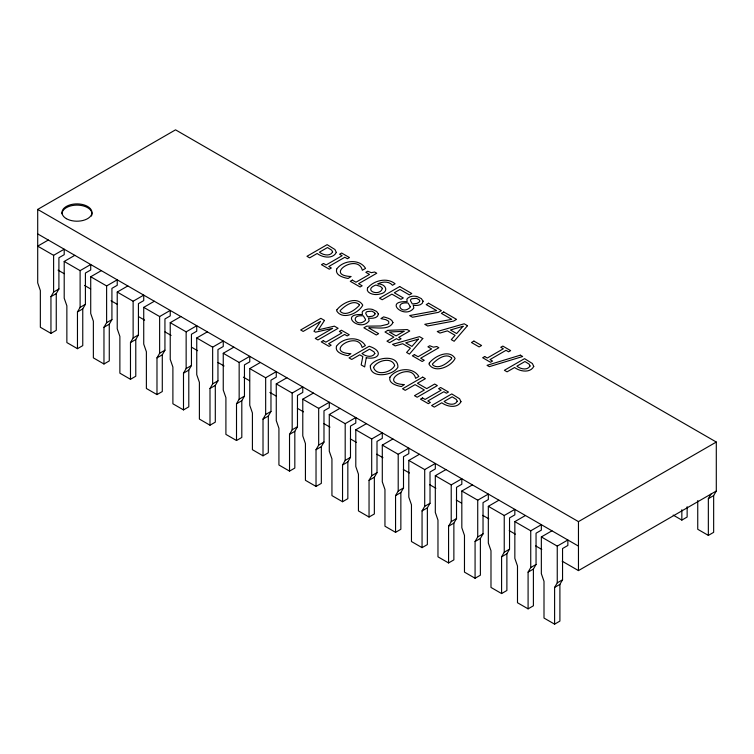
<?xml version="1.0" encoding="UTF-8"?>
<svg xmlns="http://www.w3.org/2000/svg" width="754" height="754" viewBox="0 0 754 754"><rect width="100%" height="100%" fill="white"/><g stroke="black" fill="none" stroke-linecap="round" stroke-linejoin="round"><path stroke-width="1.13" d="M53.609 255.333L64.213 249.206L64.203 254.682L58.906 257.745L58.906 288.999L56.258 293.589L56.258 330.327L50.952 333.381L50.952 296.652L53.609 292.062L53.609 255.333L37.7 246.153L48.303 240.026M77.464 348.687L77.464 311.958L80.112 307.368L80.112 270.639L64.203 261.45L64.203 298.188L66.861 305.832L66.861 342.57L77.464 348.687L82.761 345.624L82.761 308.895L85.409 304.305L85.409 273.052L90.716 269.989L90.716 264.513L80.112 270.639M103.967 363.993L103.967 327.264L106.616 322.674L106.616 285.936L90.716 276.756L90.716 313.485L93.364 321.138L93.364 357.867L103.967 363.993L109.273 360.93L109.273 324.201L111.922 319.611L111.922 288.358L117.228 285.295L117.228 279.819L106.616 285.936M130.48 379.3L130.48 342.57L133.128 337.971L133.128 301.242L117.228 292.062L117.228 328.791L119.877 336.444L119.877 373.173L130.48 379.3L135.777 376.237L135.777 339.507L138.434 334.917L138.434 303.655L143.731 300.601L143.731 295.125L133.128 301.242M156.983 394.596L156.983 357.867L159.631 353.277L159.631 316.548L143.731 307.368L143.731 344.097L146.38 351.75L146.38 388.48L156.983 394.596L162.289 391.543L162.289 354.814L164.938 350.214L164.938 318.961L170.234 315.898L170.234 310.431L159.631 316.548M183.495 409.903L183.495 373.173L186.144 368.583L186.144 331.854L170.234 322.674L170.234 359.404L172.892 367.057L172.892 403.786L183.495 409.903L188.792 406.84L188.792 370.11L191.441 365.52L191.441 334.267L196.747 331.204L196.747 325.728L186.144 331.854M209.998 425.209L209.998 388.48L212.647 383.89L212.647 347.16L196.747 337.971L196.747 374.7L199.395 382.353L199.395 419.083L209.998 425.209L215.305 422.146L215.305 385.417L217.953 380.827L217.953 349.573L223.25 346.51L223.25 341.034L212.647 347.16M236.511 440.515L236.511 403.786L239.159 399.186L239.159 362.457L223.25 353.277L223.25 390.007L225.908 397.66L225.908 434.389L236.511 440.515L241.808 437.452L241.808 400.723L244.456 396.133L244.456 364.879L249.762 361.816L249.762 356.34L239.159 362.457M263.014 455.821L263.014 419.083L265.662 414.493L265.662 377.763L249.762 368.583L249.762 405.313L252.411 412.966L252.411 449.695L263.014 455.821L268.32 452.758L268.32 416.029L270.969 411.439L270.969 380.176L276.266 377.123L276.266 371.647L265.662 377.763M289.527 471.118L289.527 434.389L292.175 429.799L292.175 393.07L276.266 383.89L276.266 420.619L278.923 428.272L278.923 465.001L289.527 471.118L294.823 468.064L294.823 431.326L297.472 426.736L297.472 395.482L302.778 392.419L302.778 386.943L292.175 393.07M316.03 486.424L316.03 449.695L318.678 445.105L318.678 408.376L302.778 399.186L302.778 435.925L305.427 443.569L305.427 480.307L316.03 486.424L321.336 483.361L321.336 446.632L323.984 442.042L323.984 410.789L329.281 407.726L329.281 402.25L318.678 408.376M342.542 501.73L342.542 465.001L345.191 460.411L345.191 423.673L329.281 414.493L329.281 451.222L331.939 458.875L331.939 495.604L342.542 501.73L347.839 498.667L347.839 461.938L350.487 457.348L350.487 426.095L355.794 423.032L355.794 417.556L345.191 423.673M369.045 517.037L369.045 480.307L371.694 475.708L371.694 438.979L355.794 429.799L355.794 466.528L358.442 474.181L358.442 510.91L369.045 517.037L374.352 513.974L374.352 477.244L377 472.654L377 441.401L382.297 438.338L382.297 432.862L371.694 438.979M395.558 532.333L395.558 495.604L398.206 491.014L398.206 454.285L382.297 445.105L382.297 481.834L384.955 489.487L384.955 526.217L395.558 532.333L400.855 529.28L400.855 492.55L403.503 487.951L403.503 456.698L408.809 453.644L408.809 448.168L398.206 454.285M422.061 547.64L422.061 510.91L424.709 506.32L424.709 469.591L408.809 460.411L408.809 497.14L411.458 504.794L411.458 541.523L422.061 547.64L427.367 544.577L427.367 507.847L430.016 503.257L430.016 472.004L435.312 468.941L435.312 463.465L424.709 469.591M448.573 562.946L448.573 526.217L451.222 521.627L451.222 484.897L435.312 475.708L435.312 512.437L437.97 520.09L437.97 556.829L448.573 562.946L453.87 559.883L453.87 523.153L456.519 518.564L456.519 487.31L461.825 484.247L461.825 478.771L451.222 484.897M475.077 578.252L475.077 541.523L477.725 536.933L477.725 500.194L461.825 491.014L461.825 527.743L464.473 535.397L464.473 572.126L475.077 578.252L480.383 575.189L480.383 538.46L483.031 533.87L483.031 502.616L488.328 499.553L488.328 494.077L477.725 500.194M501.589 593.558L501.589 556.82L504.238 552.23L504.238 515.5L488.328 506.32L488.328 543.05L490.986 550.703L490.986 587.432L501.589 593.558L506.886 590.495L506.886 553.766L509.534 549.176L509.534 517.913L514.841 514.859L514.841 509.384L504.238 515.5M528.092 608.855L528.092 572.126L530.741 567.536L530.741 530.807L514.841 521.627L514.841 558.356L517.489 566.009L517.489 602.738L528.092 608.855L533.398 605.801L533.398 569.063L536.047 564.473L536.047 533.219L541.344 530.156L541.344 524.68L530.741 530.807M554.605 624.161L554.605 587.432L557.253 582.842L557.253 546.113L541.344 536.923L541.344 573.662L544.002 581.315L544.002 618.044L554.605 624.161L559.902 621.098L559.902 584.369L562.55 579.779L562.55 548.526L567.856 545.462L567.856 539.987L557.253 546.113M50.952 333.381L40.348 327.264L40.348 290.535L37.7 282.882L37.7 209.423L175.541 129.839L716.3 442.042L716.3 491.014L713.652 495.604L713.652 532.333L708.345 535.397L708.345 498.667L711.003 494.077M64.203 261.45L74.816 255.333M53.609 292.062L58.906 288.999M50.952 296.652L56.258 293.589M90.716 276.756L101.319 270.639M80.112 307.368L85.409 304.305M77.464 311.958L82.761 308.895M117.228 292.062L127.822 285.936M106.616 322.674L111.922 319.611M103.967 327.264L109.273 324.201M143.731 307.368L154.334 301.242M133.128 337.971L138.434 334.917M130.48 342.57L135.777 339.507M170.234 322.674L180.837 316.548M159.631 353.277L164.938 350.214M156.983 357.867L162.289 354.814M196.747 337.971L207.35 331.854M186.144 368.583L191.441 365.52M183.495 373.173L188.792 370.11M223.25 353.277L233.853 347.16M212.647 383.89L217.953 380.827M209.998 388.48L215.305 385.417M249.762 368.583L260.366 362.457M239.159 399.186L244.456 396.133M236.511 403.786L241.808 400.723M276.266 383.89L286.869 377.763M265.662 414.493L270.969 411.439M263.014 419.083L268.32 416.029M302.778 399.186L313.381 393.07M292.175 429.799L297.472 426.736M289.527 434.389L294.823 431.326M329.281 414.493L339.884 408.376M318.678 445.105L323.984 442.042M316.03 449.695L321.336 446.632M355.794 429.799L366.397 423.673M345.191 460.411L350.487 457.348M342.542 465.001L347.839 461.938M382.297 445.105L392.9 438.979M371.694 475.708L377 472.654M369.045 480.307L374.352 477.244M408.809 460.411L419.413 454.285M398.206 491.014L403.503 487.951M395.558 495.604L400.855 492.55M435.312 475.708L445.916 469.591M424.709 506.32L430.016 503.257M422.061 510.91L427.367 507.847M461.825 491.014L472.428 484.897M451.222 521.627L456.519 518.564M448.573 526.217L453.87 523.153M488.328 506.32L498.931 500.194M477.725 536.933L483.031 533.87M475.077 541.523L480.383 538.46M514.841 521.627L525.444 515.5M504.238 552.23L509.534 549.176M501.589 556.82L506.886 553.766M541.344 536.923L551.947 530.807M37.7 209.423L578.459 521.627L716.3 442.042M530.741 567.536L536.047 564.473M528.092 572.126L533.398 569.063M557.253 582.842L562.55 579.779M562.164 561.193L578.459 570.599L716.3 491.014M554.605 587.432L559.902 584.369M708.345 498.667L713.652 495.604M673.162 515.086L681.842 520.09L687.139 517.037L687.139 506.707M708.345 535.397L697.742 529.28L697.742 500.581M37.7 233.91L578.459 546.113M58.067 270.149L64.175 273.683M84.542 285.436L90.659 288.971M111.026 300.723L117.134 304.258M138.519 316.605L144.627 320.13M164.994 331.892L171.111 335.417M191.478 347.17L197.586 350.704M217.953 362.457L224.061 365.992M243.41 377.16L249.527 380.685M269.894 392.448L276.002 395.973M297.387 408.319L303.494 411.854M323.862 423.607L329.979 427.132M350.346 438.894L356.453 442.419M376.821 454.181L382.928 457.706M403.296 469.469L409.413 472.994M429.78 484.756L435.887 488.281M456.255 500.043L461.344 502.984M482.73 515.331L488.846 518.856M509.214 530.618L515.321 534.143M535.689 545.905L541.796 549.43M681.842 509.761L681.842 520.09M578.459 521.627L578.459 570.599M61.988 213.768A14.995 8.662 0 0 1 78.934 205.182A14.995 8.662 0 0 1 91.46 216.012M373.569 367.434C376.152 376.434 391.354 372.542 394.681 365.567C392.08 356.585 376.859 360.431 373.569 367.434M365.483 319.413L365.464 320.252C356.463 328.593 348.829 314.192 363.371 315.869L365.483 319.413M410.185 306.567L410.157 307.406C401.166 315.747 393.531 301.346 408.074 303.023L410.185 306.567M359.328 304.625L359.3 305.379C355.191 309.875 345.747 316.963 340.167 311.374L340.205 310.61C344.371 306.143 353.701 299.131 359.328 304.625M451.655 357.933L451.627 358.678C447.518 363.183 438.074 370.261 432.494 364.682L432.532 363.918C436.698 359.451 446.029 352.429 451.655 357.933M382.401 288.358C379.941 297.217 362.203 290.281 375.822 285.031L380.534 286.473L382.401 288.358M378.404 314.05C377.952 318.386 371.892 318.65 368.546 318.113L369.13 320.855C360.035 332.929 338.414 313.353 362.429 314.541L362.193 312.128L362.815 311.148L365.247 309.658L368.009 309.065A8.19 4.731 0 0 1 372.655 309.498L376.661 311.477L378.404 314.05M423.107 301.204C422.655 305.54 416.594 305.804 413.249 305.266L413.833 308.009C404.738 320.082 383.117 300.516 407.132 301.694L406.896 299.281L407.518 298.301L409.95 296.812L412.702 296.218A8.19 4.731 0 0 1 417.348 296.652L421.354 298.631L423.107 301.204M392.957 322.561C388.932 330.883 376.067 326.982 368.706 327.924L378.621 333.654L376.303 334.993L363.862 327.802L366.689 326.171L380.629 325.973L387.603 324.305L388.81 323.306L388.659 321.289L385.85 319.649L380.921 318.612L383.645 316.868C386.943 317.905 391.873 318.678 392.957 322.561M366.256 357.707L364.663 366.915L361.185 364.908L362.806 356.585L359.743 354.823L351.732 359.451L349.045 357.905L369.215 346.265C384.22 351.185 378.828 360.327 366.256 357.707M336.953 309.762L336.708 310.931C342.533 320.535 358.866 313.24 362.778 305.125C357.01 295.559 342.203 302.844 336.953 309.762M429.28 363.07L429.035 364.239C434.86 373.843 451.194 366.538 455.105 358.423C449.337 348.857 434.53 356.152 429.28 363.07M336.661 269.112C334.927 275.37 343.447 277.642 348.112 278.48L351.11 276.52C323.23 275.276 357.867 252.637 362.335 270.271L365.567 268.405C359.488 258.368 342.9 260.177 336.661 269.112M336.454 346.303C334.719 352.561 343.24 354.823 347.914 355.671L350.902 353.701C323.032 352.467 357.66 329.818 362.127 347.462L365.37 345.586C359.29 335.558 342.693 337.368 336.454 346.303M367.481 288.132C365.944 292.109 371.26 294.201 374.38 294.465A9.076 5.24 0 0 0 379.733 294.079C389.648 292.42 386.133 283.617 377.745 283.919C382.297 281.544 388.894 280.969 392.504 285.276L395.087 283.787C386.962 277.057 373.739 280.469 367.481 288.132M389.941 377.179C388.216 383.437 396.727 385.709 401.401 386.548L404.389 384.587C376.519 383.343 411.147 360.704 415.614 378.338L418.856 376.472C412.777 366.435 396.18 368.254 389.941 377.179M336.322 252.43C332.834 259.385 322.401 257.519 317.161 253.504L309.64 257.849L306.963 256.294L327.123 244.654L334.936 249.508L336.322 252.43M460.977 401.703C457.489 408.659 447.047 406.792 441.806 402.777L434.295 407.122L431.608 405.567L451.778 393.927L459.591 398.781L460.977 401.703M533.757 366.425C530.279 373.371 519.836 371.515 514.596 367.5L507.074 371.835L504.398 370.289L524.558 358.65L532.371 363.503L533.757 366.425M370.318 365.765C369.752 379.017 393.041 375.907 397.905 367.217C398.376 353.975 375.219 357.123 370.318 365.765M375.049 313.796L374.71 314.776L372.429 316.237L367.622 316.793L365.803 313.589A4.081 2.356 0 0 1 367.075 311.609L371.892 311.157L374.644 312.778L375.049 313.796M419.752 300.95L419.413 301.93L417.122 303.391L412.325 303.947L410.506 300.752A4.081 2.356 0 0 1 411.769 298.763L416.594 298.311L419.347 299.932L419.752 300.95M332.618 252.024C329.913 256.784 323.023 255.022 319.442 252.185L327.5 247.538L331.656 250.13L332.618 252.024M457.273 401.298C454.558 406.057 447.669 404.295 444.097 401.458L452.155 396.811L456.302 399.403L457.273 401.298M530.053 366.01C527.348 370.779 520.458 369.017 516.886 366.171L524.944 361.524L529.091 364.125L530.053 366.01M374.832 353.532C372.099 358.075 365.388 356.397 361.977 353.532L369.592 349.14L373.975 351.845L374.832 353.532M324.493 320.45L318.311 329.837L334.399 326.162L338.122 328.31L317.952 339.95L315.276 338.405L332.646 328.376L315.568 332.165L313.947 331.232L320.554 321.392L303.183 331.421L300.676 329.979L320.836 318.339L324.493 320.45M422.796 338.546L409.431 354.116L406.604 352.476L410.402 348.169L402.702 343.72L395.237 345.916L392.532 344.352L419.488 336.642L422.796 338.546M467.499 325.7L454.134 341.27L451.297 339.63L455.105 335.323L447.405 330.874L439.94 333.07L437.235 331.506L464.191 323.796L467.499 325.7M418.338 339.13L411.948 346.416L405.737 342.834L418.338 339.13M463.041 326.284L456.651 333.57L450.43 329.988L463.041 326.284M323.523 263.485L321.458 264.673L329.291 269.187L331.345 268L328.772 266.52L344.823 257.255L347.396 258.735L349.451 257.548L341.628 253.033L339.564 254.221L342.137 255.7L326.096 264.965L323.523 263.485M352.325 280.111L350.271 281.299L360.101 286.972L362.156 285.785L358.584 283.721L376.755 273.231L374.653 272.024L371.326 272.665L367.679 271.242L365.841 272.307L369.498 274.418L355.982 282.222L352.325 280.111M399.695 286.558L379.526 298.198L382.212 299.743L391.92 294.135L400.911 299.329L403.296 297.953L394.304 292.759L399.988 289.479L409.375 294.899L411.759 293.523L399.695 286.558M323.315 340.676L321.261 341.864L329.083 346.378L331.147 345.191L328.574 343.701L344.616 334.437L347.189 335.926L349.253 334.738L341.421 330.224L339.366 331.411L341.939 332.891L325.888 342.156L323.315 340.676M428.592 303.24L426.217 304.607L436.651 310.629L409.62 315.568L412.504 317.236L438.366 312.373L441.392 310.629L428.592 303.24M387.848 330.356L385.002 332.005L393.908 337.142L386.981 341.147L389.582 342.646L396.51 338.65L398.904 340.035L401.071 338.782L398.678 337.396L409.742 331.006L407.254 329.573L387.848 330.356M403.956 331.345L396.076 335.898L389.281 331.967L403.956 331.345M443.729 311.977L441.363 313.344L451.787 319.366L424.756 324.305L427.641 325.973L453.512 321.11L456.528 319.366L443.729 311.977M414.417 354.616L412.353 355.803L422.183 361.477L424.248 360.289L420.666 358.225L438.847 347.735L436.745 346.52L433.409 347.17L429.771 345.747L427.923 346.812L431.58 348.923L418.065 356.727L414.417 354.616M473.927 341.091L471.476 342.514L479.12 346.915L481.57 345.502L473.927 341.091M422.702 377.141L402.542 388.781L405.218 390.336L415.086 384.634L424.37 389.988L414.493 395.69L417.179 397.235L437.339 385.596L434.662 384.05L426.745 388.612L417.471 383.258L425.379 378.697L422.702 377.141M484.718 356.548L482.664 357.735L490.486 362.259L492.55 361.072L489.977 359.583L506.019 350.318L508.592 351.807L510.656 350.619L502.824 346.095L500.769 347.283L503.342 348.772L487.291 358.037L484.718 356.548M422.542 397.952L420.478 399.149L428.31 403.663L430.364 402.476L427.791 400.987L443.842 391.722L446.415 393.211L448.47 392.023L440.647 387.499L438.583 388.687L441.156 390.176L425.115 399.441L422.542 397.952M520.354 355.172L487.037 365.332L489.327 366.651L522.682 356.51L520.354 355.172M66.38 218.669A14.995 8.662 0 0 0 91.46 214.786A14.995 8.662 0 0 0 73.1 204.183A14.995 8.662 0 0 0 66.38 218.669"/></g></svg>
